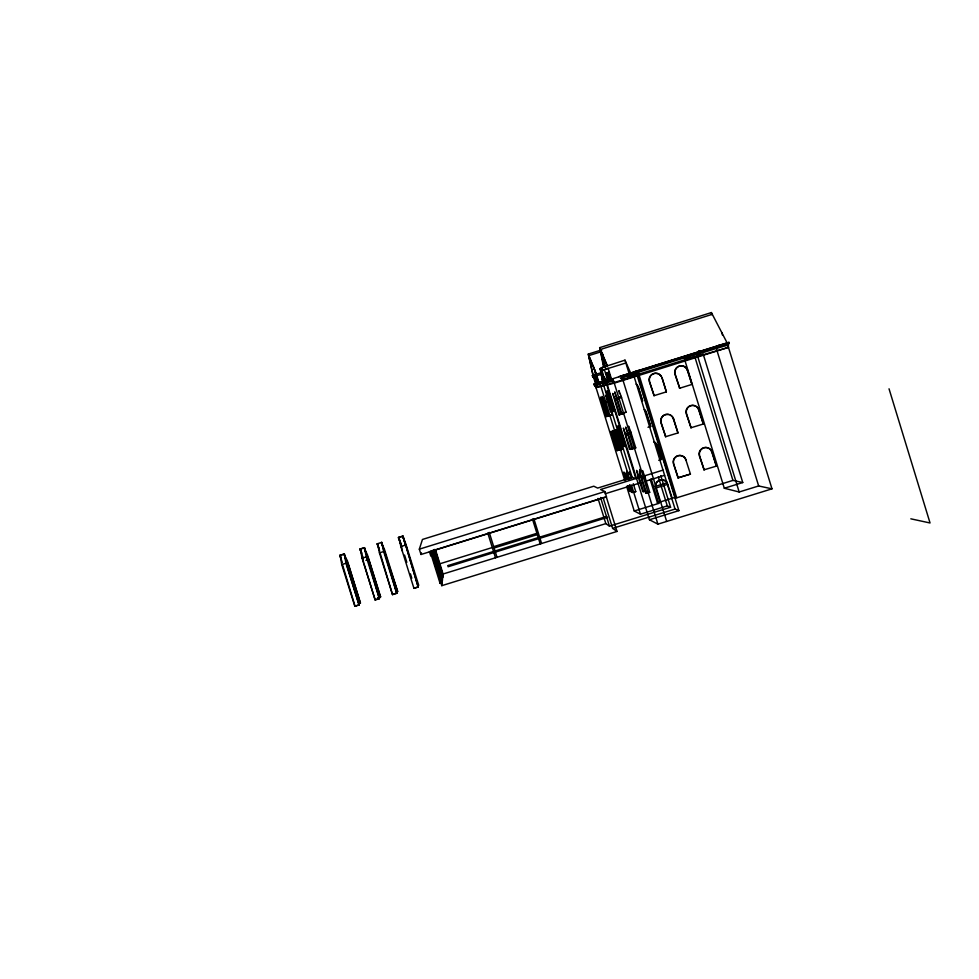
<?xml version="1.0" encoding="UTF-8"?>
<svg xmlns="http://www.w3.org/2000/svg" width="979" height="979" viewBox="0 0 979 979"><rect width="100%" height="100%" fill="white"/><g stroke="black" fill="none" stroke-linecap="round" stroke-linejoin="round"><path stroke-width="1.47" d="M432.449 554.2L440.746 580.767L442.373 580.266L433.195 550.663L432.241 555.215L430.687 555.705L429.438 551.679L606.27 496.794L617.003 531.45L441.762 585.675L443.083 574.012L435.545 549.892M440.746 580.767L432.449 553.967M434.921 549.415L442.949 575.224L441.211 575.664M432.767 552.731L442.092 582.725L440.085 583.239M434.162 549.611L442.728 577.157L440.342 577.891L442.741 577.047M438.727 571.797L439.045 569.594L437.417 570.108M439.473 566.608L439.73 564.81M430.687 555.705L431.225 553.282M430.931 551.41L441.762 585.675M418.18 587.033L402.993 536.039L398.796 537.349L400.864 546.551L413.946 588.342L418.18 587.033L402.993 536.039M418.743 585.356L405.6 543.345L402.589 536.284L398.392 537.593L401.782 546.918M413.946 588.342L418.229 586.8M638.675 477.666L600.568 489.5L604.838 491.568L606.503 496.916L420.994 554.493L421.472 552.89M626.805 471.242L628.029 473.86M420.994 554.493L419.33 549.17L422.451 539.453L593.788 486.208L597.655 488.08L632.165 477.373L635.812 478.547L606.833 384.894L605.879 382.862L602.599 383.731L602.342 382.875M378.249 545.927L377.539 543.626L379.436 552.878L392.518 594.645L396.74 593.335L381.737 542.329L377.148 543.871L379.595 550.785M392.518 594.645L379.84 552.132M377.723 597.9L380.598 596.798L367.455 554.848L364.127 547.897L359.942 549.195L362.964 557.271M379.387 598.671L364.518 547.653L360.321 548.962L362.083 558.25L375.165 599.98L379.387 598.671L366.305 556.941L364.518 547.653M375.165 599.98L364.115 564.1M359.06 604.973L347.582 567.673L344.351 553.93L340.154 555.228L341.757 564.565L354.839 606.27L359.06 604.973L345.966 563.255L344.351 553.93M354.839 606.27L359.195 604.704M607.665 380.207L604.386 369.609L602.171 370.307L601.4 367.798L624.981 360.15L630.721 373.158L629.142 373.599L624.981 360.15M602.171 370.307L625.862 362.989M592.332 375.581L595.709 374.406L596.174 375.887L592.784 377.025L592.332 375.581L595.562 374.565L593.959 367.284M592.784 377.025L596.835 375.679L598.977 382.605L604.753 380.66M596.407 383.327L594.681 376.903L596.652 383.266M598.512 382.74L596.774 377.099L598.304 382.801L596.896 383.193L595.208 376.952L597.129 383.132M727.152 342.944L711.39 312.57L599.65 347.667L603.602 367.101L601.4 367.798M600.421 349.466L712.296 314.32M599.943 350.433L588.281 354.092L592.993 375.385M601.718 350.127L600.531 350.494L604.019 366.941M588.881 355.585L600.396 351.975M602.966 367.651L600.115 368.545L602.526 381.59M602.073 369.781L600.629 370.233L602.734 381.529M595.55 374.467L601.767 372.509M596.174 375.887L602.183 374.002M594.449 376.988L596.052 376.487M594.987 377.025L596.419 376.572M604.239 383.119L594.29 385.102L593.959 384.049L594.84 383.768L624.798 480.505M607.518 380.121L598.83 382.679L599.172 383.78L602.391 382.765M634.208 371.763L638.565 370.405M605.316 380.892L608.13 380.023M618.789 376.682L721.266 344.681M728.462 347.386L728.229 343.715L729.306 343.384L729 342.369L611.508 379.13L608.143 368.251L605.866 368.961L605.071 366.391M634.331 372.326L637.084 371.469L637.402 372.522L634.196 373.525M684.431 356.674L638.296 371.127L638.614 372.179M594.29 385.102L594.951 385.799L600.005 384.453L600.922 386.411L629.693 479.355M621.127 377.221L635.652 372.669L635.934 373.562M594.951 385.799L596.04 387.635L605.157 385.077M727.103 342.968L771.99 488.839L758.664 485.963L739.169 491.996L724.301 488.24L684.81 360.137L728.511 347.374L614.274 383.144L611.899 379.044M696.216 356.307L703.265 354.361L742.755 482.537L732.928 480.408L676.722 497.821L675.253 497.308L637.023 372.644L690.146 356.05M703.265 354.361L684.81 360.137L684.529 358.045L690.207 356.258M620.478 378.408L636.142 373.501L637.158 375.557L678.9 510.634L649.42 519.751L606.637 382.74M627.735 377.649L694.796 356.699L732.928 480.408M603.26 385.371L596.04 387.635L594.742 383.805M622.106 379.779L626.34 378.457M622.008 379.95L630.415 377.319L627.747 378.004M604.214 401.745L608.632 416.014L607.91 416.038L602.183 396.385L604.214 401.745L607.898 400.595L612.316 414.863L606.307 416.528L600.641 397.095L607.004 416.503M616.99 397.78L621.2 396.471L626.058 412.196L621.004 413.554L614.739 391.881L621.861 413.505M618.912 414.766L623.623 413.517L618.912 414.766L612.732 393.423L614.959 399.236L617.541 398.429M604.532 402.773L608.216 401.61M617.345 398.906L621.543 397.596M615.301 400.35L617.884 399.542M653.886 395.724L666.369 391.869L662.012 377.747A6.51 6.461 -33.1 0 0 653.886 373.501A6.51 6.461 -33.1 0 0 649.579 381.626L654.119 395.7L649.346 381.675A6.51 6.461 -33.1 0 1 661.058 376.266M679.487 388.284L691.969 384.417L687.613 370.282A6.523 6.474 -32.9 0 0 679.487 366.036A6.523 6.474 -32.9 0 0 675.18 374.174L679.72 388.247L674.959 374.223A6.51 6.461 -32.9 0 1 679.267 366.097A6.51 6.461 -32.9 0 1 687.38 370.331L687.613 370.282M606.307 416.528L612.316 414.863M621.004 413.554L626.058 412.196M614.861 435.973L619.279 450.23L618.508 450.095L612.817 430.527L614.861 435.973L617.884 435.019L622.301 449.288L616.843 450.511L611.214 431.176L617.59 450.646M615.179 436.989L618.202 436.047M627.943 433.061L632.801 448.774L631.883 448.627L625.654 427.077L627.943 433.061L630.868 432.143L635.738 447.868L629.521 449.3L623.378 428.08L630.403 449.447M625.618 433.978L627.723 433.318M647.988 427.285L650.692 426.44L646.36 412.428A6.461 6.425 -29.9 0 0 644.586 409.614M628.285 434.186L631.222 433.269M625.96 435.08L628.065 434.431M616.843 450.511L619.181 449.777M618.508 450.095L622.301 449.288M690.807 427.811L703.326 424.005L698.969 409.883A6.51 6.461 -28.8 0 0 690.844 405.636A6.51 6.461 -28.8 0 0 686.536 413.762L691.064 427.823L686.279 413.762A6.51 6.461 -28.8 0 1 690.587 405.661A6.51 6.461 -28.8 0 1 698.7 409.895L698.969 409.883M665.463 436.744L677.97 432.951L673.601 418.828A6.51 6.461 -28.4 0 0 665.487 414.594A6.51 6.461 -28.4 0 0 661.192 422.708L665.72 436.756L660.935 422.708A6.498 6.449 -28.5 0 1 668.596 414.46M629.521 449.3L635.738 447.868M342.32 562.338L339.786 555.472L343.972 554.163L347.472 561.053L360.48 603.235L348.72 565.752L343.972 554.163M658.72 460.277L661.412 459.432L657.08 445.433A6.449 6.412 -25.8 0 0 653.935 441.664M341.757 564.565L345.966 563.255M362.083 558.25L366.305 556.941M379.436 552.878L383.658 551.569L381.737 542.329M400.864 546.551L405.098 545.23M628.224 477.874L626.23 478.486L623.868 472.013L625.997 480.016M627.209 478.144L625.936 472.881L628.016 478.425L631.345 477.385L631.663 478.413M365.962 560.392L368.74 559.535L380.488 597.043M645.761 491.189L642.701 491.47L637.941 476.088L640.033 475.439M637.941 476.088L636.595 470.373L638.871 476.381L640.976 475.721M639.214 477.483L641.318 476.834M644.402 475.892L663.003 470.104M641.771 477.605L644.843 476.651L649.701 492.351L645.638 492.926L639.446 471.499L646.629 493.306M642.126 478.731L645.185 477.776M419.33 549.17L604.838 491.568M605.083 493.795L641.38 482.525M645.736 481.166L664.606 475.317M627.735 485.621L629.473 491.225L631.443 490.614M629.473 491.225L632.263 490.944M678.031 477.838L690.428 474.093L685.912 459.971A6.498 6.449 -23.9 0 0 677.798 455.737A6.498 6.449 -23.9 0 0 673.503 463.826L678.031 477.838L690.428 474.093M629.399 485.229L631.602 492.327L635.75 491.629L633.291 483.699M703.877 469.871L716.395 466.114L712.051 452.004A6.51 6.461 -24.6 0 0 703.925 447.77A6.51 6.461 -24.6 0 0 699.618 455.871L704.146 469.92L699.361 455.835A6.498 6.449 -24.6 0 1 703.668 447.746A6.498 6.449 -24.6 0 1 711.782 451.98L712.051 452.004M631.602 492.327L635.75 491.629M667.372 482.818A6.449 6.4 -21.2 0 0 655.477 486.502L655.306 486.441A6.437 6.4 -21.3 0 1 667.188 482.757L655.306 486.441L660.079 502.007M642.701 491.47L644.794 490.822M655.587 488.093L667.678 484.348M645.638 492.926L649.701 492.351M536.908 533.31L493.697 546.649M439.877 563.782L492.29 547.53M650.191 479.477L657.423 502.827L675.253 497.308M626.597 486.318L634.233 510.989L658.769 503.39L651.133 478.694M443.083 574.012L540.212 543.932L532.417 518.931M540.212 543.932L605.83 523.618L609.464 526.164L670.578 507.244L660.801 475.635M634.233 510.989L640.486 514.208L667.286 505.898L670.578 507.244M724.301 488.24L742.755 482.537M377.833 597.655L380.598 596.798M375.275 599.735L379.497 598.426M392.603 594.4L396.838 593.09M440.77 580.596L442.386 580.094M603.052 497.503L612.621 528.379L675.045 509.056L678.9 510.634M649.42 519.751L657.9 524.157L771.99 488.839M729 342.369L717.289 345.82L717.583 346.786L636.056 371.983M729.306 343.384L716.665 347.08L717.02 348.243L697.109 354.471L739.169 491.996M728.596 344.926L716.616 348.365L716.983 350.568L758.664 485.963M622.925 375.385L624.394 374.969M684.529 358.045L697.513 354.349L697.158 353.186L684.664 356.797L685.006 357.898M603.921 380.929L604.643 380.721M593.959 384.049L599.686 382.41M612.744 380.109L605.671 382.055L604.031 376.805M613.246 380.99L606.429 382.801L606.16 381.908M602.807 383.67L603.774 385.653L637.158 375.557L634.037 376.377L675.045 509.056M607.653 384.796L614.274 383.144M692.104 354.104L701.38 351.902L698.59 350.715M662.012 377.747L666.369 391.869M638.222 386.901L642.554 400.925L638.222 386.901A6.461 6.425 -33.1 0 0 636.448 384.086M691.969 384.417L687.38 370.331M644.231 409.638A6.449 6.412 -29.9 0 1 645.993 412.44L646.36 412.428M610.406 415.243L611.129 415.206M670.174 415.047A6.498 6.449 -28.5 0 1 673.344 418.841L673.601 418.828M703.326 424.005L698.7 409.895M650.692 426.44L645.993 412.44M677.97 432.951L673.344 418.841M653.642 441.627A6.449 6.4 -25.8 0 1 656.774 445.396L657.08 445.433M632.654 448.321L633.56 448.455M685.912 459.971L686.083 459.995A6.498 6.449 -23.9 0 0 677.97 455.761A6.498 6.449 -23.9 0 0 673.662 463.85L678.202 477.887M620.356 449.41L621.114 449.545M716.395 466.114L711.782 451.98M661.412 459.432L656.774 445.396M910.825 518.821L930.05 522.982L889.03 388.798M657.423 502.827L658.769 503.39M612.621 528.379L617.003 531.45M537.3 534.607L494.114 547.983M339.786 555.472L340.961 557.761M359.942 549.195L361.618 552.67M377.148 543.871L379.289 548.534M667.188 482.757L672.206 498.25M365.546 552.425L368.74 559.535M605.548 380.745L600.115 368.545L605.34 380.807M398.392 537.593L400.925 543.455M607.102 365.779L599.65 347.667L607.347 365.681L605.193 366.574L602.354 353.113M404.009 540.824L406.934 548.02M588.991 356.368L596.382 374.198L588.281 354.092L593.188 375.312M640.596 471.205L639.74 469.394L639.936 471.021M615.13 430.809L615.473 431.666M621.2 396.471L618.924 390.572L618.961 391.404M630.868 432.143L628.579 426.159L628.604 426.954M644.843 476.651L642.505 470.556L642.518 471.291M607.898 400.595L605.866 395.235L606.111 396.862M617.884 435.019L615.828 429.585L616.048 431.152M631.345 477.385L629.252 471.854L629.742 474.436M364.127 547.897L365.191 551.299M360.321 548.962L361.765 553.551M340.154 555.228L341.243 558.679M354.985 606.013L342.613 565.054M489.243 532.392L497.014 557.308M487.762 532.98L495.496 557.785M433.195 550.014L441.199 575.762M433.587 556.145L440.342 577.891M430.736 553.355L440.073 583.349M402.589 536.284L403.299 538.548M404.572 555.093L406.823 562.313M410.446 573.865L411.804 578.21M398.796 537.349L399.873 540.8M383.658 551.569L396.74 593.335M631.492 485.156L640.486 514.208M628.016 478.425L628.334 479.441M629.974 484.727L632.422 492.67M598.059 382.875L596.248 377.05L597.826 382.936M597.545 383.009L595.758 377.209L597.325 383.07M628.481 485.743L630.28 491.556M596.162 383.401L594.143 376.866L595.917 383.474M593.433 376.817L595.526 383.584M600.568 497.479L609.464 526.164M598.022 498.421L605.83 523.618M533.849 518.637L541.595 543.504M721.682 332.407L722.539 335.197M676.722 497.821L638.235 372.301M634.808 371.665L635.163 372.815M658.304 476.834L667.286 505.898M621.677 375.985L666.662 521.452M644.745 479.196L646.935 486.294M629.962 432.094L632.165 439.192M657.9 524.157L612.915 378.738L601.534 381.908L601.877 383.009L605.426 382.03L605.695 382.911M610.908 379.301L608.705 372.191L610.651 379.362M610.309 379.46L608.118 372.387L610.015 379.546M609.562 379.681L607.384 372.632L609.293 379.754M638.871 476.381L643.656 491.837M608.901 379.852L606.662 372.583L608.644 379.925M614.959 399.236L619.744 414.729M608.265 380.036L606.185 373.329L607.983 380.121M604.875 377.992L605.695 380.66M604.655 381.027L605.01 382.165M603.774 385.653L632.165 477.373M607.629 402.112L610.7 412.049M617.125 434.957L621.518 449.153M616.342 432.265L616.697 433.562M606.405 397.988L606.772 399.297M629.105 429.12L629.509 430.552M619.169 392.371L619.474 393.619M642.701 472.196L643.007 473.408M400.227 541.95L402.393 551.006M362.303 556.158L363.662 562.68M602.33 371.2L604.165 381.088M711.39 312.57L711.647 314.602M636.166 384.147A6.449 6.412 -33.1 0 1 637.243 385.432M448.162 565.519L448.052 566.768L607.457 517.377L606.185 516.545L448.162 565.519M606.282 391.27L612.181 411.596L612.94 411.535L606.282 391.27M607.971 390.915L613.931 411.474L614.714 411.425L607.971 390.915M617.088 426.134L622.962 446.351L623.77 446.473L617.088 426.134M618.838 425.951L624.773 446.412L625.605 446.534L618.838 425.951M397.67 591.549L381.333 542.562L384.527 549.562L397.67 591.549"/></g></svg>
